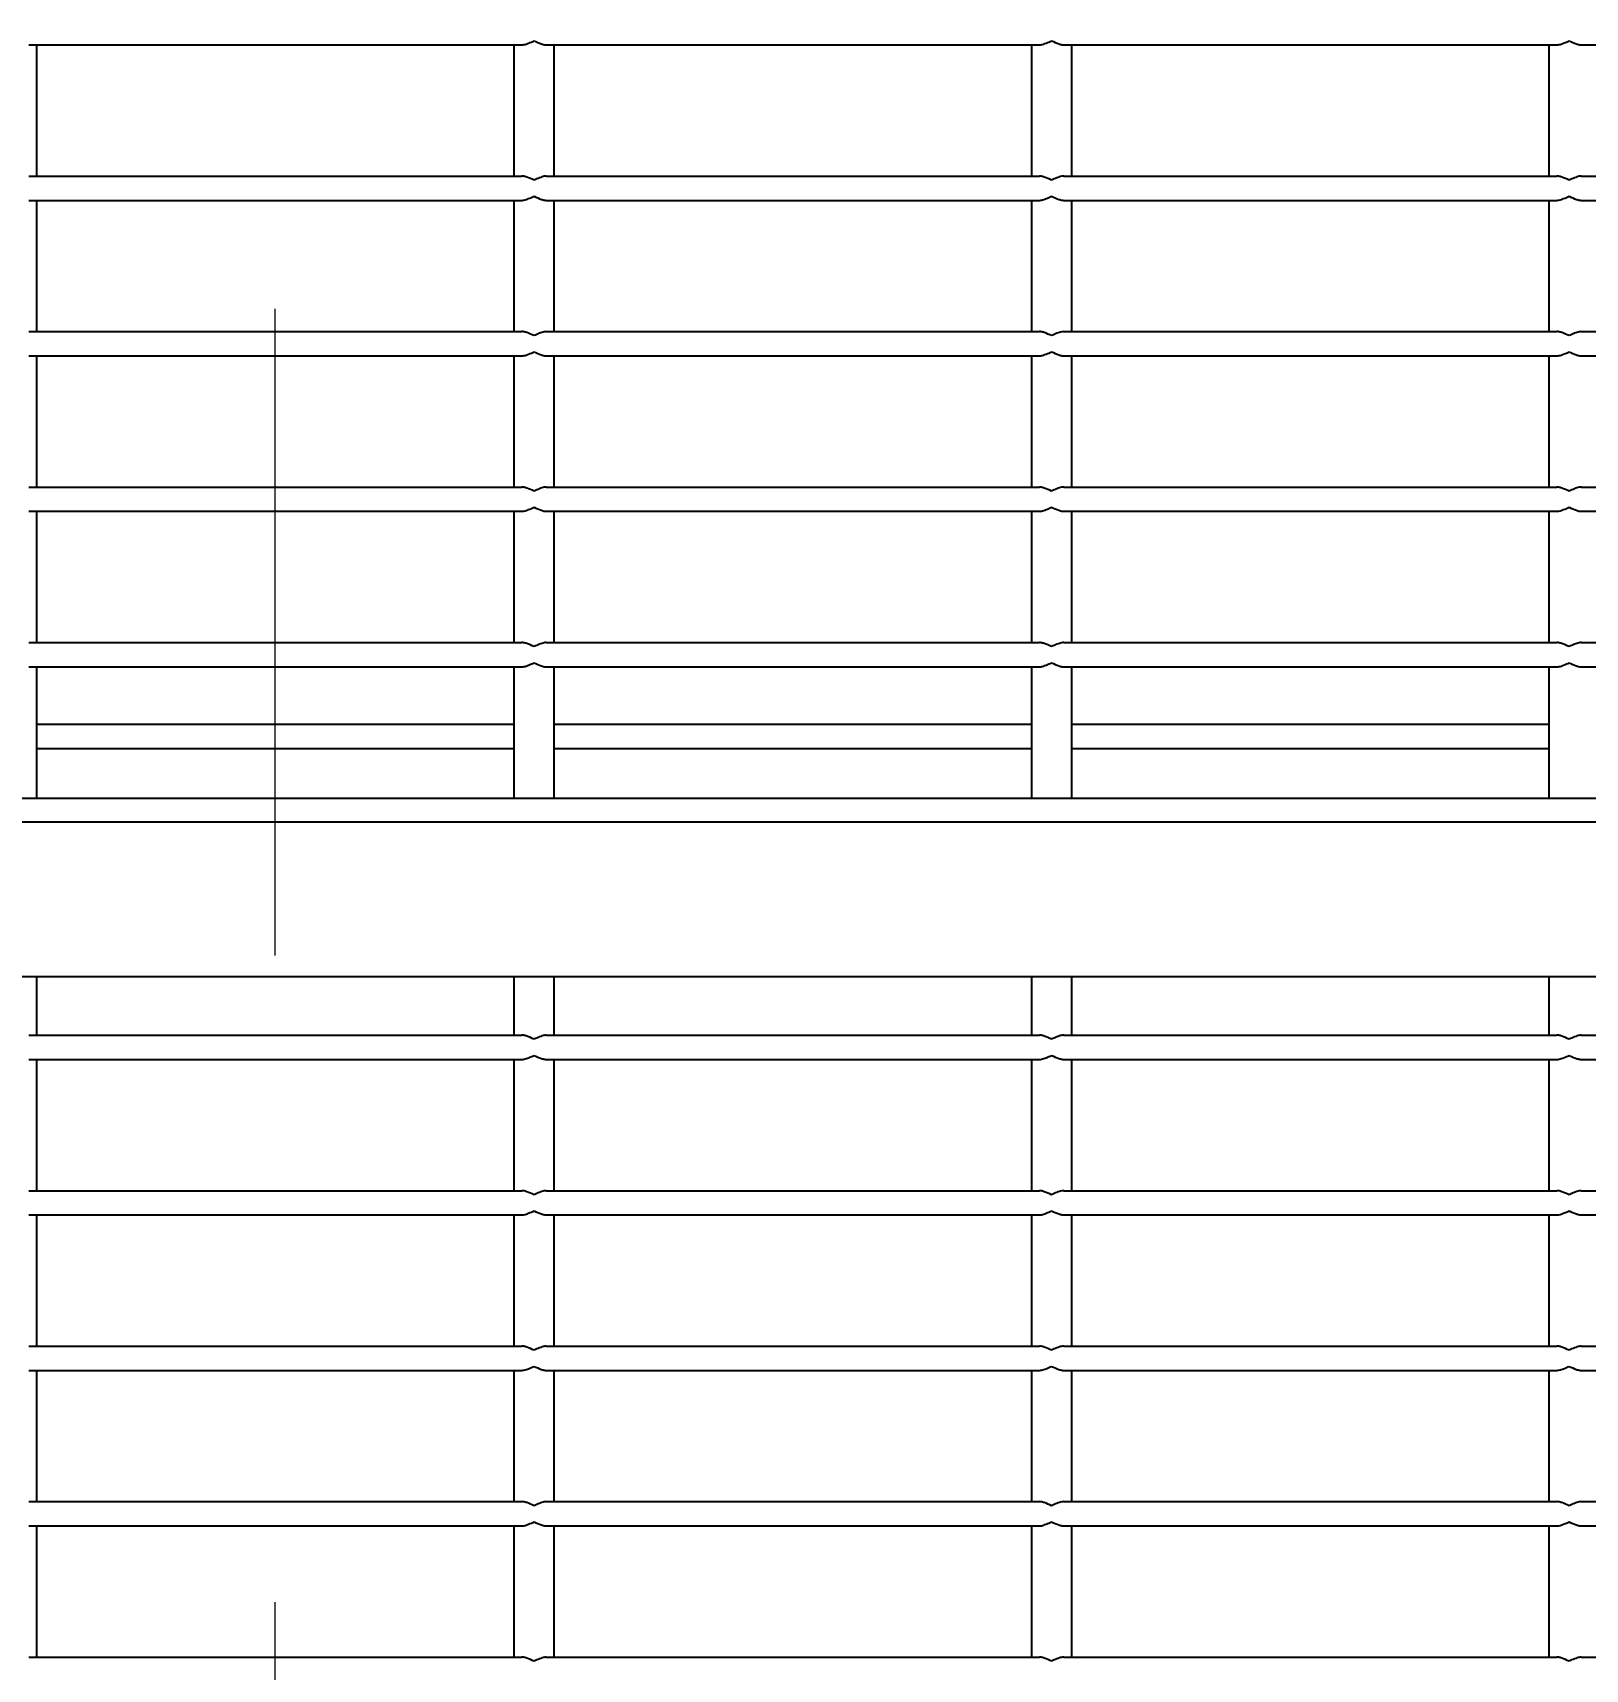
# Model space of a CAD drawing. Header units: millimetres. Extents: x 1293 to 41893, y 1011 to 26911.
# Drawn here: x 13346.9 to 13550.1, y 12775.3 to 12989.6 of the extents above; entities that cross this region are included whole.
import ezdxf

# ---------------------------------------------------------------- set-up
doc = ezdxf.new("R2010")
doc.units = ezdxf.units.MM
doc.header["$LTSCALE"] = 50
doc.linetypes.add('CENTERX2', pattern=[20.32, 12.7, -2.54, 2.54, -2.54])
doc.layers.add('CAPA_1', color=7, linetype='Continuous')
doc.styles.add('SLDTEXTSTYLE0', font='TXT', dxfattribs={"width": 0.75})
doc.dimstyles.new('SLDDIMSTYLE0', dxfattribs={"dimtxt": 100, "dimasz": 100, "dimexe": 0, "dimexo": 0.0625, "dimgap": 25, "dimtad": 2, "dimdec": 0, "dimlfac": 1.5, "dimrnd": 1e-09, "dimzin": 12, "dimdsep": 46, "dimtxsty": 'SLDTEXTSTYLE0', "dimsah": 1, "dimcen": 0.09, "dimadec": 0, "dimazin": 3, "dimtfac": 1, "dimtdec": 0, "dimtofl": 0, "dimtmove": 0, "dimatfit": 3, "dimfxl": 1, "dimfrac": 2, "dimtolj": 1, "dimtzin": 12, "dimarcsym": 0})

# ---------------------------------------------------------------- blocks, each defined once
blk = doc.blocks.new('_D_19')
at = {"layer": 'CAPA_1', "transparency": 16777216}
for p, q in [((16745.16, 13594.82), (16745.16, 10791.15)), ((13378.61, 10942.55), (13378.61, 10791.15)), ((13378.61, 10841.15), (16745.16, 10841.15))]:
    blk.add_line(p, q, dxfattribs=at)
for points in [[(13378.61, 10841.15), (13478.61, 10825.76), (13478.61, 10856.53)], [(16745.16, 10841.15), (16645.16, 10856.53), (16645.16, 10825.76)]]:
    blk.add_solid(points, dxfattribs=at)
at = {"layer": 'CAPA_1', "transparency": 16777216, "insert": (14914.11, 10970.05), "char_height": 100, "attachment_point": 1, "style": 'SLDTEXTSTYLE0'}
blk.add_mtext('5050', dxfattribs=at)

msp = doc.modelspace()

# ---------------------------------------------------------------- linework, layer by layer
at = {"color": 7, "linetype": 'Continuous', "lineweight": 25}
for p, q in [((13346.3343163, 12987.9759845), (13410.8926497, 12987.9759845)), ((13347.3926497, 12970.7909845), (13347.3926497, 12987.9759845)), ((13409.8343163, 12987.9759845), (13409.8343163, 12970.7909845)), ((13414.0676497, 12987.9759845), (13478.625983, 12987.9759845)), ((13415.125983, 12970.7909845), (13415.125983, 12987.9759845)), ((13477.5676497, 12987.9759845), (13477.5676497, 12970.7909845)), ((13481.800983, 12987.9759845), (13546.3593163, 12987.9759845)), ((13482.8593163, 12970.7909845), (13482.8593163, 12987.9759845)), ((13545.300983, 12987.9759845), (13545.300983, 12970.7909845)), ((13549.5343163, 12987.9759845), (13614.0926497, 12987.9759845)), ((13346.3343163, 12970.7909845), (13410.8926497, 12970.7909845)), ((13414.0676497, 12970.7909845), (13478.625983, 12970.7909845)), ((13481.800983, 12970.7909845), (13546.3593163, 12970.7909845)), ((13549.5343163, 12970.7909845), (13614.0926497, 12970.7909845)), ((13346.3343163, 12967.6159845), (13410.8926497, 12967.6159845)), ((13347.3926497, 12950.4309845), (13347.3926497, 12967.6159845)), ((13409.8343163, 12967.6159845), (13409.8343163, 12950.4309845)), ((13414.0676497, 12967.6159845), (13478.625983, 12967.6159845)), ((13415.125983, 12950.4309845), (13415.125983, 12967.6159845)), ((13477.5676497, 12967.6159845), (13477.5676497, 12950.4309845)), ((13481.800983, 12967.6159845), (13546.3593163, 12967.6159845)), ((13482.8593163, 12950.4309845), (13482.8593163, 12967.6159845)), ((13545.300983, 12967.6159845), (13545.300983, 12950.4309845)), ((13549.5343163, 12967.6159845), (13614.0926497, 12967.6159845)), ((13346.3343163, 12950.4309845), (13410.8926497, 12950.4309845)), ((13414.0676497, 12950.4309845), (13478.625983, 12950.4309845)), ((13481.800983, 12950.4309845), (13546.3593163, 12950.4309845)), ((13549.5343163, 12950.4309845), (13614.0926497, 12950.4309845)), ((13346.3343163, 12947.2559845), (13410.8926497, 12947.2559845)), ((13347.3926497, 12930.0709845), (13347.3926497, 12947.2559845)), ((13409.8343163, 12947.2559845), (13409.8343163, 12930.0709845)), ((13414.0676497, 12947.2559845), (13478.625983, 12947.2559845)), ((13415.125983, 12930.0709845), (13415.125983, 12947.2559845)), ((13477.5676497, 12947.2559845), (13477.5676497, 12930.0709845)), ((13481.800983, 12947.2559845), (13546.3593163, 12947.2559845)), ((13482.8593163, 12930.0709845), (13482.8593163, 12947.2559845)), ((13545.300983, 12947.2559845), (13545.300983, 12930.0709845)), ((13549.5343163, 12947.2559845), (13614.0926497, 12947.2559845)), ((13346.3343163, 12930.0709845), (13410.8926497, 12930.0709845)), ((13414.0676497, 12930.0709845), (13478.625983, 12930.0709845)), ((13481.800983, 12930.0709845), (13546.3593163, 12930.0709845)), ((13549.5343163, 12930.0709845), (13614.0926497, 12930.0709845)), ((13346.3343163, 12926.8959845), (13410.8926497, 12926.8959845)), ((13347.3926497, 12909.7109845), (13347.3926497, 12926.8959845)), ((13409.8343163, 12926.8959845), (13409.8343163, 12909.7109845)), ((13414.0676497, 12926.8959845), (13478.625983, 12926.8959845)), ((13415.125983, 12909.7109845), (13415.125983, 12926.8959845)), ((13477.5676497, 12926.8959845), (13477.5676497, 12909.7109845)), ((13481.800983, 12926.8959845), (13546.3593163, 12926.8959845)), ((13482.8593163, 12909.7109845), (13482.8593163, 12926.8959845)), ((13545.300983, 12926.8959845), (13545.300983, 12909.7109845)), ((13549.5343163, 12926.8959845), (13614.0926497, 12926.8959845)), ((13346.3343163, 12909.7109845), (13410.8926497, 12909.7109845)), ((13414.0676497, 12909.7109845), (13478.625983, 12909.7109845)), ((13481.800983, 12909.7109845), (13546.3593163, 12909.7109845)), ((13549.5343163, 12909.7109845), (13614.0926497, 12909.7109845)), ((13346.3343163, 12906.5359845), (13410.8926497, 12906.5359845)), ((13347.3926497, 12889.3509845), (13347.3926497, 12906.5359845)), ((13409.8343163, 12906.5359845), (13409.8343163, 12889.3509845)), ((13414.0676497, 12906.5359845), (13478.625983, 12906.5359845)), ((13415.125983, 12889.3509845), (13415.125983, 12906.5359845)), ((13477.5676497, 12906.5359845), (13477.5676497, 12889.3509845)), ((13481.800983, 12906.5359845), (13546.3593163, 12906.5359845)), ((13482.8593163, 12889.3509845), (13482.8593163, 12906.5359845)), ((13545.300983, 12906.5359845), (13545.300983, 12889.3509845)), ((13549.5343163, 12906.5359845), (13614.0926497, 12906.5359845)), ((13347.3926497, 12899.0220959), (13409.8343163, 12899.0220959)), ((13415.125983, 12899.0220959), (13477.5676497, 12899.0220959)), ((13482.8593163, 12899.0220959), (13545.300983, 12899.0220959)), ((13347.3926497, 12895.8470959), (13409.8343163, 12895.8470959)), ((13415.125983, 12895.8470959), (13477.5676497, 12895.8470959)), ((13482.8593163, 12895.8470959), (13545.300983, 12895.8470959)), ((13126.7301497, 12889.3509845), (13630.4968163, 12889.3509845)), ((13630.4968163, 12886.1759845), (13126.7301497, 12886.1759845)), ((13124.6101497, 12865.9643178), (13632.6168163, 12865.9643178)), ((13347.3926497, 12858.3020959), (13347.3926497, 12865.9643178)), ((13409.8343163, 12865.9643178), (13409.8343163, 12858.3020959)), ((13415.125983, 12858.3020959), (13415.125983, 12865.9643178)), ((13477.5676497, 12865.9643178), (13477.5676497, 12858.3020959)), ((13482.8593163, 12858.3020959), (13482.8593163, 12865.9643178)), ((13545.300983, 12865.9643178), (13545.300983, 12858.3020959)), ((13346.3343163, 12858.3020959), (13410.8926497, 12858.3020959)), ((13414.0676497, 12858.3020959), (13478.625983, 12858.3020959)), ((13481.800983, 12858.3020959), (13546.3593163, 12858.3020959)), ((13549.5343163, 12858.3020959), (13614.0926497, 12858.3020959)), ((13346.3343163, 12855.1270959), (13410.8926497, 12855.1270959)), ((13347.3926497, 12837.9420959), (13347.3926497, 12855.1270959)), ((13409.8343163, 12855.1270959), (13409.8343163, 12837.9420959)), ((13414.0676497, 12855.1270959), (13478.625983, 12855.1270959)), ((13415.125983, 12837.9420959), (13415.125983, 12855.1270959)), ((13477.5676497, 12855.1270959), (13477.5676497, 12837.9420959)), ((13481.800983, 12855.1270959), (13546.3593163, 12855.1270959)), ((13482.8593163, 12837.9420959), (13482.8593163, 12855.1270959)), ((13545.300983, 12855.1270959), (13545.300983, 12837.9420959)), ((13549.5343163, 12855.1270959), (13614.0926497, 12855.1270959)), ((13346.3343163, 12837.9420959), (13410.8926497, 12837.9420959)), ((13414.0676497, 12837.9420959), (13478.625983, 12837.9420959)), ((13481.800983, 12837.9420959), (13546.3593163, 12837.9420959)), ((13549.5343163, 12837.9420959), (13614.0926497, 12837.9420959)), ((13346.3343163, 12834.7670959), (13410.8926497, 12834.7670959)), ((13347.3926497, 12817.5820959), (13347.3926497, 12834.7670959)), ((13409.8343163, 12834.7670959), (13409.8343163, 12817.5820959)), ((13414.0676497, 12834.7670959), (13478.625983, 12834.7670959)), ((13415.125983, 12817.5820959), (13415.125983, 12834.7670959)), ((13477.5676497, 12834.7670959), (13477.5676497, 12817.5820959)), ((13481.800983, 12834.7670959), (13546.3593163, 12834.7670959)), ((13482.8593163, 12817.5820959), (13482.8593163, 12834.7670959)), ((13545.300983, 12834.7670959), (13545.300983, 12817.5820959)), ((13549.5343163, 12834.7670959), (13614.0926497, 12834.7670959)), ((13346.3343163, 12817.5820959), (13410.8926497, 12817.5820959)), ((13414.0676497, 12817.5820959), (13478.625983, 12817.5820959)), ((13481.800983, 12817.5820959), (13546.3593163, 12817.5820959)), ((13549.5343163, 12817.5820959), (13614.0926497, 12817.5820959)), ((13346.3343163, 12814.4070959), (13410.8926497, 12814.4070959)), ((13347.3926497, 12797.2220959), (13347.3926497, 12814.4070959)), ((13409.8343163, 12814.4070959), (13409.8343163, 12797.2220959)), ((13414.0676497, 12814.4070959), (13478.625983, 12814.4070959)), ((13415.125983, 12797.2220959), (13415.125983, 12814.4070959)), ((13477.5676497, 12814.4070959), (13477.5676497, 12797.2220959)), ((13481.800983, 12814.4070959), (13546.3593163, 12814.4070959)), ((13482.8593163, 12797.2220959), (13482.8593163, 12814.4070959)), ((13545.300983, 12814.4070959), (13545.300983, 12797.2220959)), ((13549.5343163, 12814.4070959), (13614.0926497, 12814.4070959)), ((13346.3343163, 12797.2220959), (13410.8926497, 12797.2220959)), ((13414.0676497, 12797.2220959), (13478.625983, 12797.2220959)), ((13481.800983, 12797.2220959), (13546.3593163, 12797.2220959)), ((13549.5343163, 12797.2220959), (13614.0926497, 12797.2220959)), ((13346.3343163, 12794.0470959), (13410.8926497, 12794.0470959)), ((13347.3926497, 12776.8620959), (13347.3926497, 12794.0470959)), ((13409.8343163, 12794.0470959), (13409.8343163, 12776.8620959)), ((13414.0676497, 12794.0470959), (13478.625983, 12794.0470959)), ((13415.125983, 12776.8620959), (13415.125983, 12794.0470959)), ((13477.5676497, 12794.0470959), (13477.5676497, 12776.8620959)), ((13481.800983, 12794.0470959), (13546.3593163, 12794.0470959)), ((13482.8593163, 12776.8620959), (13482.8593163, 12794.0470959)), ((13545.300983, 12794.0470959), (13545.300983, 12776.8620959)), ((13549.5343163, 12794.0470959), (13614.0926497, 12794.0470959)), ((13346.3343163, 12776.8620959), (13410.8926497, 12776.8620959)), ((13414.0676497, 12776.8620959), (13478.625983, 12776.8620959)), ((13481.800983, 12776.8620959), (13546.3593163, 12776.8620959)), ((13549.5343163, 12776.8620959), (13614.0926497, 12776.8620959))]:
    msp.add_line(p, q, dxfattribs=at)
for points, knots in [([(13410.8926497, 12987.9759845), (13410.9771849, 12987.9825459), (13411.2544196, 12988.0040642), (13411.7894791, 12988.1988716), (13412.2408128, 12988.3981119), (13412.4775937, 12988.5040081), (13412.4801497, 12988.5051512)], [0, 0, 0, 0, 0.1723614537, 0.5652622384, 0.9953071929, 1, 1, 1, 1]), ([(13412.4801497, 12988.5051512), (13412.4827055, 12988.5040081), (13412.8026439, 12988.3609272), (13413.2781596, 12988.1486566), (13413.8008014, 12987.992312), (13414.0015568, 12987.9800285), (13414.0676497, 12987.9759845)], [0, 0, 0, 0, 0.0046971273, 0.5879730075, 0.8643521995, 1, 1, 1, 1]), ([(13478.625983, 12987.9759845), (13478.7105182, 12987.9825459), (13478.987753, 12988.0040642), (13479.5228124, 12988.1988716), (13479.9741461, 12988.3981119), (13480.210927, 12988.5040081), (13480.213483, 12988.5051512)], [0, 0, 0, 0, 0.1723614537, 0.5652622384, 0.9953071929, 1, 1, 1, 1]), ([(13480.213483, 12988.5051512), (13480.2160389, 12988.5040081), (13480.5359773, 12988.3609272), (13481.0114929, 12988.1486566), (13481.5341348, 12987.992312), (13481.7348902, 12987.9800285), (13481.800983, 12987.9759845)], [0, 0, 0, 0, 0.0046971273, 0.5879730074, 0.8643521995, 1, 1, 1, 1]), ([(13546.3593163, 12987.9759845), (13546.4438516, 12987.9825459), (13546.7210863, 12988.0040642), (13547.2561457, 12988.1988716), (13547.7074794, 12988.3981119), (13547.9442604, 12988.5040081), (13547.9468163, 12988.5051512)], [0, 0, 0, 0, 0.1723614537, 0.5652622384, 0.9953071929, 1, 1, 1, 1]), ([(13547.9468163, 12988.5051512), (13547.9493722, 12988.5040081), (13548.2693106, 12988.3609272), (13548.7448262, 12988.1486566), (13549.2674681, 12987.992312), (13549.4682235, 12987.9800285), (13549.5343163, 12987.9759845)], [0, 0, 0, 0, 0.0046971273, 0.5879730075, 0.8643521995, 1, 1, 1, 1]), ([(13412.4801497, 12970.2618178), (13412.4775938, 12970.2629609), (13412.1576554, 12970.4060417), (13411.6821398, 12970.6183124), (13411.1594979, 12970.7746569), (13410.9587425, 12970.7869405), (13410.8926497, 12970.7909845)], [0, 0, 0, 0, 0.0046971273, 0.5879730074, 0.8643521995, 1, 1, 1, 1]), ([(13414.0676497, 12970.7909845), (13413.9831144, 12970.7844231), (13413.7058797, 12970.7629048), (13413.1708202, 12970.5680974), (13412.7194866, 12970.3688571), (13412.4827056, 12970.2629609), (13412.4801497, 12970.2618178)], [0, 0, 0, 0, 0.1723614537, 0.5652622384, 0.9953071929, 1, 1, 1, 1]), ([(13480.213483, 12970.2618178), (13480.2109271, 12970.2629609), (13479.8909887, 12970.4060417), (13479.4154731, 12970.6183124), (13478.8928312, 12970.7746569), (13478.6920758, 12970.7869405), (13478.625983, 12970.7909845)], [0, 0, 0, 0, 0.0046971273, 0.5879730073, 0.8643521995, 1, 1, 1, 1]), ([(13481.800983, 12970.7909845), (13481.7164478, 12970.7844231), (13481.439213, 12970.7629048), (13480.9041536, 12970.5680974), (13480.4528199, 12970.3688571), (13480.2160389, 12970.2629609), (13480.213483, 12970.2618178)], [0, 0, 0, 0, 0.1723614537, 0.5652622384, 0.9953071929, 1, 1, 1, 1]), ([(13547.9468163, 12970.2618178), (13547.9442604, 12970.2629609), (13547.6243221, 12970.4060417), (13547.1488064, 12970.6183124), (13546.6261645, 12970.7746569), (13546.4254092, 12970.7869405), (13546.3593163, 12970.7909845)], [0, 0, 0, 0, 0.0046971273, 0.5879730074, 0.8643521995, 1, 1, 1, 1]), ([(13549.5343163, 12970.7909845), (13549.4497811, 12970.7844231), (13549.1725464, 12970.7629048), (13548.6374869, 12970.5680974), (13548.1861532, 12970.3688571), (13547.9493723, 12970.2629609), (13547.9468163, 12970.2618178)], [0, 0, 0, 0, 0.1723614537, 0.5652622384, 0.9953071929, 1, 1, 1, 1]), ([(13410.8926497, 12967.6159845), (13410.9771849, 12967.6225459), (13411.2544196, 12967.6440642), (13411.7894791, 12967.8388716), (13412.2408128, 12968.0381119), (13412.4775937, 12968.1440081), (13412.4801497, 12968.1451512)], [0, 0, 0, 0, 0.1723614537, 0.5652622384, 0.9953071929, 1, 1, 1, 1]), ([(13412.4801497, 12968.1451512), (13412.4827055, 12968.1440081), (13412.8026439, 12968.0009272), (13413.2781596, 12967.7886566), (13413.8008014, 12967.632312), (13414.0015568, 12967.6200285), (13414.0676497, 12967.6159845)], [0, 0, 0, 0, 0.0046971273, 0.5879730075, 0.8643521995, 1, 1, 1, 1]), ([(13478.625983, 12967.6159845), (13478.7105182, 12967.6225459), (13478.987753, 12967.6440642), (13479.5228124, 12967.8388716), (13479.9741461, 12968.0381119), (13480.210927, 12968.1440081), (13480.213483, 12968.1451512)], [0, 0, 0, 0, 0.1723614537, 0.5652622384, 0.9953071929, 1, 1, 1, 1]), ([(13480.213483, 12968.1451512), (13480.2160389, 12968.1440081), (13480.5359773, 12968.0009272), (13481.0114929, 12967.7886566), (13481.5341348, 12967.632312), (13481.7348902, 12967.6200285), (13481.800983, 12967.6159845)], [0, 0, 0, 0, 0.0046971273, 0.5879730074, 0.8643521995, 1, 1, 1, 1]), ([(13546.3593163, 12967.6159845), (13546.4438516, 12967.6225459), (13546.7210863, 12967.6440642), (13547.2561457, 12967.8388716), (13547.7074794, 12968.0381119), (13547.9442604, 12968.1440081), (13547.9468163, 12968.1451512)], [0, 0, 0, 0, 0.1723614537, 0.5652622384, 0.9953071929, 1, 1, 1, 1]), ([(13547.9468163, 12968.1451512), (13547.9493722, 12968.1440081), (13548.2693106, 12968.0009272), (13548.7448262, 12967.7886566), (13549.2674681, 12967.632312), (13549.4682235, 12967.6200285), (13549.5343163, 12967.6159845)], [0, 0, 0, 0, 0.0046971273, 0.5879730075, 0.8643521995, 1, 1, 1, 1]), ([(13412.4801497, 12949.9018178), (13412.4775938, 12949.9029609), (13412.1576554, 12950.0460417), (13411.6821398, 12950.2583124), (13411.1594979, 12950.4146569), (13410.9587425, 12950.4269405), (13410.8926497, 12950.4309845)], [0, 0, 0, 0, 0.0046971273, 0.5879730074, 0.8643521995, 1, 1, 1, 1]), ([(13414.0676497, 12950.4309845), (13413.9831144, 12950.4244231), (13413.7058797, 12950.4029048), (13413.1708202, 12950.2080974), (13412.7194866, 12950.0088571), (13412.4827056, 12949.9029609), (13412.4801497, 12949.9018178)], [0, 0, 0, 0, 0.1723614537, 0.5652622384, 0.9953071929, 1, 1, 1, 1]), ([(13480.213483, 12949.9018178), (13480.2109271, 12949.9029609), (13479.8909887, 12950.0460417), (13479.4154731, 12950.2583124), (13478.8928312, 12950.4146569), (13478.6920758, 12950.4269405), (13478.625983, 12950.4309845)], [0, 0, 0, 0, 0.0046971273, 0.5879730073, 0.8643521995, 1, 1, 1, 1]), ([(13481.800983, 12950.4309845), (13481.7164478, 12950.4244231), (13481.439213, 12950.4029048), (13480.9041536, 12950.2080974), (13480.4528199, 12950.0088571), (13480.2160389, 12949.9029609), (13480.213483, 12949.9018178)], [0, 0, 0, 0, 0.1723614537, 0.56526223839, 0.99530719289, 1, 1, 1, 1]), ([(13547.9468163, 12949.9018178), (13547.9442604, 12949.9029609), (13547.6243221, 12950.0460417), (13547.1488064, 12950.2583124), (13546.6261645, 12950.4146569), (13546.4254092, 12950.4269405), (13546.3593163, 12950.4309845)], [0, 0, 0, 0, 0.0046971273, 0.5879730074, 0.8643521995, 1, 1, 1, 1]), ([(13549.5343163, 12950.4309845), (13549.4497811, 12950.4244231), (13549.1725464, 12950.4029048), (13548.6374869, 12950.2080974), (13548.1861532, 12950.0088571), (13547.9493723, 12949.9029609), (13547.9468163, 12949.9018178)], [0, 0, 0, 0, 0.1723614537, 0.5652622384, 0.9953071929, 1, 1, 1, 1]), ([(13410.8926497, 12947.2559845), (13410.9771849, 12947.2625459), (13411.2544196, 12947.2840642), (13411.7894791, 12947.4788716), (13412.2408128, 12947.6781119), (13412.4775937, 12947.7840081), (13412.4801497, 12947.7851512)], [0, 0, 0, 0, 0.17236145373, 0.56526223843, 0.99530719289, 1, 1, 1, 1]), ([(13412.4801497, 12947.7851512), (13412.4827055, 12947.7840081), (13412.8026439, 12947.6409272), (13413.2781596, 12947.4286566), (13413.8008014, 12947.272312), (13414.0015568, 12947.2600285), (13414.0676497, 12947.2559845)], [0, 0, 0, 0, 0.0046971273, 0.5879730075, 0.8643521995, 1, 1, 1, 1]), ([(13478.625983, 12947.2559845), (13478.7105182, 12947.2625459), (13478.987753, 12947.2840642), (13479.5228124, 12947.4788716), (13479.9741461, 12947.6781119), (13480.210927, 12947.7840081), (13480.213483, 12947.7851512)], [0, 0, 0, 0, 0.1723614537, 0.5652622384, 0.9953071929, 1, 1, 1, 1]), ([(13480.213483, 12947.7851512), (13480.2160389, 12947.7840081), (13480.5359773, 12947.6409272), (13481.0114929, 12947.4286566), (13481.5341348, 12947.272312), (13481.7348902, 12947.2600285), (13481.800983, 12947.2559845)], [0, 0, 0, 0, 0.0046971273, 0.5879730074, 0.8643521995, 1, 1, 1, 1]), ([(13546.3593163, 12947.2559845), (13546.4438516, 12947.2625459), (13546.7210863, 12947.2840642), (13547.2561457, 12947.4788716), (13547.7074794, 12947.6781119), (13547.9442604, 12947.7840081), (13547.9468163, 12947.7851512)], [0, 0, 0, 0, 0.1723614537, 0.5652622384, 0.9953071929, 1, 1, 1, 1]), ([(13547.9468163, 12947.7851512), (13547.9493722, 12947.7840081), (13548.2693106, 12947.6409272), (13548.7448262, 12947.4286566), (13549.2674681, 12947.272312), (13549.4682235, 12947.2600285), (13549.5343163, 12947.2559845)], [0, 0, 0, 0, 0.0046971273, 0.5879730075, 0.8643521995, 1, 1, 1, 1]), ([(13412.4801497, 12929.5418178), (13412.4775938, 12929.5429609), (13412.1576554, 12929.6860417), (13411.6821398, 12929.8983124), (13411.1594979, 12930.0546569), (13410.9587425, 12930.0669405), (13410.8926497, 12930.0709845)], [0, 0, 0, 0, 0.00469712726, 0.58797300742, 0.86435219951, 1, 1, 1, 1]), ([(13414.0676497, 12930.0709845), (13413.9831144, 12930.0644231), (13413.7058797, 12930.0429048), (13413.1708202, 12929.8480974), (13412.7194866, 12929.6488571), (13412.4827056, 12929.5429609), (13412.4801497, 12929.5418178)], [0, 0, 0, 0, 0.1723614537, 0.5652622384, 0.9953071929, 1, 1, 1, 1]), ([(13480.213483, 12929.5418178), (13480.2109271, 12929.5429609), (13479.8909887, 12929.6860417), (13479.4154731, 12929.8983124), (13478.8928312, 12930.0546569), (13478.6920758, 12930.0669405), (13478.625983, 12930.0709845)], [0, 0, 0, 0, 0.0046971273, 0.5879730073, 0.8643521995, 1, 1, 1, 1]), ([(13481.800983, 12930.0709845), (13481.7164478, 12930.0644231), (13481.439213, 12930.0429048), (13480.9041536, 12929.8480974), (13480.4528199, 12929.6488571), (13480.2160389, 12929.5429609), (13480.213483, 12929.5418178)], [0, 0, 0, 0, 0.1723614537, 0.5652622384, 0.9953071929, 1, 1, 1, 1]), ([(13547.9468163, 12929.5418178), (13547.9442604, 12929.5429609), (13547.6243221, 12929.6860417), (13547.1488064, 12929.8983124), (13546.6261645, 12930.0546569), (13546.4254092, 12930.0669405), (13546.3593163, 12930.0709845)], [0, 0, 0, 0, 0.0046971273, 0.5879730074, 0.8643521995, 1, 1, 1, 1]), ([(13549.5343163, 12930.0709845), (13549.4497811, 12930.0644231), (13549.1725464, 12930.0429048), (13548.6374869, 12929.8480974), (13548.1861532, 12929.6488571), (13547.9493723, 12929.5429609), (13547.9468163, 12929.5418178)], [0, 0, 0, 0, 0.1723614537, 0.5652622384, 0.9953071929, 1, 1, 1, 1]), ([(13410.8926497, 12926.8959845), (13410.9771849, 12926.9025459), (13411.2544196, 12926.9240642), (13411.7894791, 12927.1188716), (13412.2408128, 12927.3181119), (13412.4775937, 12927.4240081), (13412.4801497, 12927.4251512)], [0, 0, 0, 0, 0.1723614537, 0.5652622384, 0.9953071929, 1, 1, 1, 1]), ([(13412.4801497, 12927.4251512), (13412.4827055, 12927.4240081), (13412.8026439, 12927.2809272), (13413.2781596, 12927.0686566), (13413.8008014, 12926.912312), (13414.0015568, 12926.9000285), (13414.0676497, 12926.8959845)], [0, 0, 0, 0, 0.0046971273, 0.5879730075, 0.8643521995, 1, 1, 1, 1]), ([(13478.625983, 12926.8959845), (13478.7105182, 12926.9025459), (13478.987753, 12926.9240642), (13479.5228124, 12927.1188716), (13479.9741461, 12927.3181119), (13480.210927, 12927.4240081), (13480.213483, 12927.4251512)], [0, 0, 0, 0, 0.17236145371, 0.5652622384, 0.99530719289, 1, 1, 1, 1]), ([(13480.213483, 12927.4251512), (13480.2160389, 12927.4240081), (13480.5359773, 12927.2809272), (13481.0114929, 12927.0686566), (13481.5341348, 12926.912312), (13481.7348902, 12926.9000285), (13481.800983, 12926.8959845)], [0, 0, 0, 0, 0.0046971273, 0.5879730074, 0.8643521995, 1, 1, 1, 1]), ([(13546.3593163, 12926.8959845), (13546.4438516, 12926.9025459), (13546.7210863, 12926.9240642), (13547.2561457, 12927.1188716), (13547.7074794, 12927.3181119), (13547.9442604, 12927.4240081), (13547.9468163, 12927.4251512)], [0, 0, 0, 0, 0.1723614537, 0.5652622384, 0.9953071929, 1, 1, 1, 1]), ([(13547.9468163, 12927.4251512), (13547.9493722, 12927.4240081), (13548.2693106, 12927.2809272), (13548.7448262, 12927.0686566), (13549.2674681, 12926.912312), (13549.4682235, 12926.9000285), (13549.5343163, 12926.8959845)], [0, 0, 0, 0, 0.0046971273, 0.5879730075, 0.8643521995, 1, 1, 1, 1]), ([(13412.4801497, 12909.1818178), (13412.4775938, 12909.1829609), (13412.1576554, 12909.3260417), (13411.6821398, 12909.5383124), (13411.1594979, 12909.6946569), (13410.9587425, 12909.7069405), (13410.8926497, 12909.7109845)], [0, 0, 0, 0, 0.0046971273, 0.5879730074, 0.8643521995, 1, 1, 1, 1]), ([(13414.0676497, 12909.7109845), (13413.9831144, 12909.7044231), (13413.7058797, 12909.6829048), (13413.1708202, 12909.4880974), (13412.7194866, 12909.2888571), (13412.4827056, 12909.1829609), (13412.4801497, 12909.1818178)], [0, 0, 0, 0, 0.1723614537, 0.5652622384, 0.9953071929, 1, 1, 1, 1]), ([(13480.213483, 12909.1818178), (13480.2109271, 12909.1829609), (13479.8909887, 12909.3260417), (13479.4154731, 12909.5383124), (13478.8928312, 12909.6946569), (13478.6920758, 12909.7069405), (13478.625983, 12909.7109845)], [0, 0, 0, 0, 0.0046971273, 0.5879730073, 0.8643521995, 1, 1, 1, 1]), ([(13481.800983, 12909.7109845), (13481.7164478, 12909.7044231), (13481.439213, 12909.6829048), (13480.9041536, 12909.4880974), (13480.4528199, 12909.2888571), (13480.2160389, 12909.1829609), (13480.213483, 12909.1818178)], [0, 0, 0, 0, 0.1723614537, 0.5652622384, 0.9953071929, 1, 1, 1, 1]), ([(13547.9468163, 12909.1818178), (13547.9442604, 12909.1829609), (13547.6243221, 12909.3260417), (13547.1488064, 12909.5383124), (13546.6261645, 12909.6946569), (13546.4254092, 12909.7069405), (13546.3593163, 12909.7109845)], [0, 0, 0, 0, 0.0046971273, 0.5879730074, 0.8643521995, 1, 1, 1, 1]), ([(13549.5343163, 12909.7109845), (13549.4497811, 12909.7044231), (13549.1725464, 12909.6829048), (13548.6374869, 12909.4880974), (13548.1861532, 12909.2888571), (13547.9493723, 12909.1829609), (13547.9468163, 12909.1818178)], [0, 0, 0, 0, 0.1723614537, 0.5652622384, 0.9953071929, 1, 1, 1, 1]), ([(13410.8926497, 12906.5359845), (13410.9771849, 12906.5425459), (13411.2544196, 12906.5640642), (13411.7894791, 12906.7588716), (13412.2408128, 12906.9581119), (13412.4775937, 12907.0640081), (13412.4801497, 12907.0651512)], [0, 0, 0, 0, 0.17236145373, 0.56526223843, 0.99530719289, 1, 1, 1, 1]), ([(13412.4801497, 12907.0651512), (13412.4827055, 12907.0640081), (13412.8026439, 12906.9209272), (13413.2781596, 12906.7086566), (13413.8008014, 12906.552312), (13414.0015568, 12906.5400285), (13414.0676497, 12906.5359845)], [0, 0, 0, 0, 0.00469712726, 0.58797300745, 0.86435219951, 1, 1, 1, 1]), ([(13478.625983, 12906.5359845), (13478.7105182, 12906.5425459), (13478.987753, 12906.5640642), (13479.5228124, 12906.7588716), (13479.9741461, 12906.9581119), (13480.210927, 12907.0640081), (13480.213483, 12907.0651512)], [0, 0, 0, 0, 0.1723614537, 0.5652622384, 0.9953071929, 1, 1, 1, 1]), ([(13480.213483, 12907.0651512), (13480.2160389, 12907.0640081), (13480.5359773, 12906.9209272), (13481.0114929, 12906.7086566), (13481.5341348, 12906.552312), (13481.7348902, 12906.5400285), (13481.800983, 12906.5359845)], [0, 0, 0, 0, 0.0046971273, 0.5879730074, 0.8643521995, 1, 1, 1, 1]), ([(13546.3593163, 12906.5359845), (13546.4438516, 12906.5425459), (13546.7210863, 12906.5640642), (13547.2561457, 12906.7588716), (13547.7074794, 12906.9581119), (13547.9442604, 12907.0640081), (13547.9468163, 12907.0651512)], [0, 0, 0, 0, 0.1723614537, 0.5652622384, 0.9953071929, 1, 1, 1, 1]), ([(13547.9468163, 12907.0651512), (13547.9493722, 12907.0640081), (13548.2693106, 12906.9209272), (13548.7448262, 12906.7086566), (13549.2674681, 12906.552312), (13549.4682235, 12906.5400285), (13549.5343163, 12906.5359845)], [0, 0, 0, 0, 0.0046971273, 0.5879730075, 0.8643521995, 1, 1, 1, 1]), ([(13412.4801497, 12857.7729292), (13412.4775938, 12857.7740722), (13412.1576554, 12857.9171531), (13411.6821398, 12858.1294238), (13411.1594979, 12858.2857683), (13410.9587425, 12858.2980519), (13410.8926497, 12858.3020959)], [0, 0, 0, 0, 0.00469712726, 0.58797300742, 0.86435219951, 1, 1, 1, 1]), ([(13414.0676497, 12858.3020959), (13413.9831144, 12858.2955344), (13413.7058797, 12858.2740161), (13413.1708202, 12858.0792087), (13412.7194866, 12857.8799685), (13412.4827056, 12857.7740723), (13412.4801497, 12857.7729292)], [0, 0, 0, 0, 0.1723614537, 0.5652622384, 0.9953071929, 1, 1, 1, 1]), ([(13480.213483, 12857.7729292), (13480.2109271, 12857.7740722), (13479.8909887, 12857.9171531), (13479.4154731, 12858.1294238), (13478.8928312, 12858.2857683), (13478.6920758, 12858.2980519), (13478.625983, 12858.3020959)], [0, 0, 0, 0, 0.0046971273, 0.5879730073, 0.8643521995, 1, 1, 1, 1]), ([(13481.800983, 12858.3020959), (13481.7164478, 12858.2955344), (13481.439213, 12858.2740161), (13480.9041536, 12858.0792087), (13480.4528199, 12857.8799685), (13480.2160389, 12857.7740723), (13480.213483, 12857.7729292)], [0, 0, 0, 0, 0.1723614537, 0.56526223839, 0.99530719289, 1, 1, 1, 1]), ([(13547.9468163, 12857.7729292), (13547.9442604, 12857.7740722), (13547.6243221, 12857.9171531), (13547.1488064, 12858.1294238), (13546.6261645, 12858.2857683), (13546.4254092, 12858.2980519), (13546.3593163, 12858.3020959)], [0, 0, 0, 0, 0.0046971273, 0.5879730074, 0.8643521995, 1, 1, 1, 1]), ([(13549.5343163, 12858.3020959), (13549.4497811, 12858.2955344), (13549.1725464, 12858.2740161), (13548.6374869, 12858.0792087), (13548.1861532, 12857.8799685), (13547.9493723, 12857.7740723), (13547.9468163, 12857.7729292)], [0, 0, 0, 0, 0.1723614537, 0.5652622384, 0.9953071929, 1, 1, 1, 1]), ([(13410.8926497, 12855.1270959), (13410.9771849, 12855.1336573), (13411.2544196, 12855.1551756), (13411.7894791, 12855.349983), (13412.2408128, 12855.5492233), (13412.4775937, 12855.6551194), (13412.4801497, 12855.6562625)], [0, 0, 0, 0, 0.1723614537, 0.5652622384, 0.9953071929, 1, 1, 1, 1]), ([(13412.4801497, 12855.6562625), (13412.4827055, 12855.6551195), (13412.8026439, 12855.5120386), (13413.2781596, 12855.299768), (13413.8008014, 12855.1434234), (13414.0015568, 12855.1311399), (13414.0676497, 12855.1270959)], [0, 0, 0, 0, 0.0046971273, 0.5879730075, 0.8643521995, 1, 1, 1, 1]), ([(13478.625983, 12855.1270959), (13478.7105182, 12855.1336573), (13478.987753, 12855.1551756), (13479.5228124, 12855.349983), (13479.9741461, 12855.5492233), (13480.210927, 12855.6551194), (13480.213483, 12855.6562625)], [0, 0, 0, 0, 0.1723614537, 0.5652622384, 0.9953071929, 1, 1, 1, 1]), ([(13480.213483, 12855.6562625), (13480.2160389, 12855.6551195), (13480.5359773, 12855.5120386), (13481.0114929, 12855.299768), (13481.5341348, 12855.1434234), (13481.7348902, 12855.1311399), (13481.800983, 12855.1270959)], [0, 0, 0, 0, 0.0046971273, 0.5879730074, 0.8643521995, 1, 1, 1, 1]), ([(13546.3593163, 12855.1270959), (13546.4438516, 12855.1336573), (13546.7210863, 12855.1551756), (13547.2561457, 12855.349983), (13547.7074794, 12855.5492233), (13547.9442604, 12855.6551194), (13547.9468163, 12855.6562625)], [0, 0, 0, 0, 0.1723614537, 0.5652622384, 0.9953071929, 1, 1, 1, 1]), ([(13547.9468163, 12855.6562625), (13547.9493722, 12855.6551195), (13548.2693106, 12855.5120386), (13548.7448262, 12855.299768), (13549.2674681, 12855.1434234), (13549.4682235, 12855.1311399), (13549.5343163, 12855.1270959)], [0, 0, 0, 0, 0.0046971273, 0.5879730075, 0.8643521995, 1, 1, 1, 1]), ([(13412.4801497, 12837.4129292), (13412.4775938, 12837.4140722), (13412.1576554, 12837.5571531), (13411.6821398, 12837.7694238), (13411.1594979, 12837.9257683), (13410.9587425, 12837.9380519), (13410.8926497, 12837.9420959)], [0, 0, 0, 0, 0.0046971273, 0.5879730074, 0.8643521995, 1, 1, 1, 1]), ([(13414.0676497, 12837.9420959), (13413.9831144, 12837.9355344), (13413.7058797, 12837.9140161), (13413.1708202, 12837.7192087), (13412.7194866, 12837.5199685), (13412.4827056, 12837.4140723), (13412.4801497, 12837.4129292)], [0, 0, 0, 0, 0.17236145372, 0.56526223842, 0.99530719289, 1, 1, 1, 1]), ([(13480.213483, 12837.4129292), (13480.2109271, 12837.4140722), (13479.8909887, 12837.5571531), (13479.4154731, 12837.7694238), (13478.8928312, 12837.9257683), (13478.6920758, 12837.9380519), (13478.625983, 12837.9420959)], [0, 0, 0, 0, 0.0046971273, 0.5879730073, 0.8643521995, 1, 1, 1, 1]), ([(13481.800983, 12837.9420959), (13481.7164478, 12837.9355344), (13481.439213, 12837.9140161), (13480.9041536, 12837.7192087), (13480.4528199, 12837.5199685), (13480.2160389, 12837.4140723), (13480.213483, 12837.4129292)], [0, 0, 0, 0, 0.1723614537, 0.5652622384, 0.9953071929, 1, 1, 1, 1]), ([(13547.9468163, 12837.4129292), (13547.9442604, 12837.4140722), (13547.6243221, 12837.5571531), (13547.1488064, 12837.7694238), (13546.6261645, 12837.9257683), (13546.4254092, 12837.9380519), (13546.3593163, 12837.9420959)], [0, 0, 0, 0, 0.0046971273, 0.5879730074, 0.8643521995, 1, 1, 1, 1]), ([(13549.5343163, 12837.9420959), (13549.4497811, 12837.9355344), (13549.1725464, 12837.9140161), (13548.6374869, 12837.7192087), (13548.1861532, 12837.5199685), (13547.9493723, 12837.4140723), (13547.9468163, 12837.4129292)], [0, 0, 0, 0, 0.1723614537, 0.5652622384, 0.9953071929, 1, 1, 1, 1]), ([(13410.8926497, 12834.7670959), (13410.9771849, 12834.7736573), (13411.2544196, 12834.7951756), (13411.7894791, 12834.989983), (13412.2408128, 12835.1892233), (13412.4775937, 12835.2951194), (13412.4801497, 12835.2962625)], [0, 0, 0, 0, 0.1723614537, 0.5652622384, 0.9953071929, 1, 1, 1, 1]), ([(13412.4801497, 12835.2962625), (13412.4827055, 12835.2951195), (13412.8026439, 12835.1520386), (13413.2781596, 12834.939768), (13413.8008014, 12834.7834234), (13414.0015568, 12834.7711399), (13414.0676497, 12834.7670959)], [0, 0, 0, 0, 0.0046971273, 0.5879730075, 0.8643521995, 1, 1, 1, 1]), ([(13478.625983, 12834.7670959), (13478.7105182, 12834.7736573), (13478.987753, 12834.7951756), (13479.5228124, 12834.989983), (13479.9741461, 12835.1892233), (13480.210927, 12835.2951194), (13480.213483, 12835.2962625)], [0, 0, 0, 0, 0.1723614537, 0.5652622384, 0.9953071929, 1, 1, 1, 1]), ([(13480.213483, 12835.2962625), (13480.2160389, 12835.2951195), (13480.5359773, 12835.1520386), (13481.0114929, 12834.939768), (13481.5341348, 12834.7834234), (13481.7348902, 12834.7711399), (13481.800983, 12834.7670959)], [0, 0, 0, 0, 0.0046971273, 0.5879730074, 0.8643521995, 1, 1, 1, 1]), ([(13546.3593163, 12834.7670959), (13546.4438516, 12834.7736573), (13546.7210863, 12834.7951756), (13547.2561457, 12834.989983), (13547.7074794, 12835.1892233), (13547.9442604, 12835.2951194), (13547.9468163, 12835.2962625)], [0, 0, 0, 0, 0.1723614537, 0.5652622384, 0.9953071929, 1, 1, 1, 1]), ([(13547.9468163, 12835.2962625), (13547.9493722, 12835.2951195), (13548.2693106, 12835.1520386), (13548.7448262, 12834.939768), (13549.2674681, 12834.7834234), (13549.4682235, 12834.7711399), (13549.5343163, 12834.7670959)], [0, 0, 0, 0, 0.0046971273, 0.5879730075, 0.8643521995, 1, 1, 1, 1]), ([(13412.4801497, 12817.0529292), (13412.4775938, 12817.0540722), (13412.1576554, 12817.1971531), (13411.6821398, 12817.4094238), (13411.1594979, 12817.5657683), (13410.9587425, 12817.5780519), (13410.8926497, 12817.5820959)], [0, 0, 0, 0, 0.0046971273, 0.5879730074, 0.8643521995, 1, 1, 1, 1]), ([(13414.0676497, 12817.5820959), (13413.9831144, 12817.5755344), (13413.7058797, 12817.5540161), (13413.1708202, 12817.3592087), (13412.7194866, 12817.1599685), (13412.4827056, 12817.0540723), (13412.4801497, 12817.0529292)], [0, 0, 0, 0, 0.1723614537, 0.5652622384, 0.9953071929, 1, 1, 1, 1]), ([(13480.213483, 12817.0529292), (13480.2109271, 12817.0540722), (13479.8909887, 12817.1971531), (13479.4154731, 12817.4094238), (13478.8928312, 12817.5657683), (13478.6920758, 12817.5780519), (13478.625983, 12817.5820959)], [0, 0, 0, 0, 0.0046971273, 0.5879730073, 0.8643521995, 1, 1, 1, 1]), ([(13481.800983, 12817.5820959), (13481.7164478, 12817.5755344), (13481.439213, 12817.5540161), (13480.9041536, 12817.3592087), (13480.4528199, 12817.1599685), (13480.2160389, 12817.0540723), (13480.213483, 12817.0529292)], [0, 0, 0, 0, 0.1723614537, 0.5652622384, 0.9953071929, 1, 1, 1, 1]), ([(13547.9468163, 12817.0529292), (13547.9442604, 12817.0540722), (13547.6243221, 12817.1971531), (13547.1488064, 12817.4094238), (13546.6261645, 12817.5657683), (13546.4254092, 12817.5780519), (13546.3593163, 12817.5820959)], [0, 0, 0, 0, 0.00469712726, 0.58797300743, 0.86435219951, 1, 1, 1, 1]), ([(13549.5343163, 12817.5820959), (13549.4497811, 12817.5755344), (13549.1725464, 12817.5540161), (13548.6374869, 12817.3592087), (13548.1861532, 12817.1599685), (13547.9493723, 12817.0540723), (13547.9468163, 12817.0529292)], [0, 0, 0, 0, 0.1723614537, 0.5652622384, 0.9953071929, 1, 1, 1, 1]), ([(13410.8926497, 12814.4070959), (13410.9771849, 12814.4136573), (13411.2544196, 12814.4351756), (13411.7894791, 12814.629983), (13412.2408128, 12814.8292233), (13412.4775937, 12814.9351194), (13412.4801497, 12814.9362625)], [0, 0, 0, 0, 0.17236145373, 0.56526223843, 0.99530719289, 1, 1, 1, 1]), ([(13412.4801497, 12814.9362625), (13412.4827055, 12814.9351195), (13412.8026439, 12814.7920386), (13413.2781596, 12814.579768), (13413.8008014, 12814.4234234), (13414.0015568, 12814.4111399), (13414.0676497, 12814.4070959)], [0, 0, 0, 0, 0.00469712726, 0.58797300745, 0.86435219951, 1, 1, 1, 1]), ([(13478.625983, 12814.4070959), (13478.7105182, 12814.4136573), (13478.987753, 12814.4351756), (13479.5228124, 12814.629983), (13479.9741461, 12814.8292233), (13480.210927, 12814.9351194), (13480.213483, 12814.9362625)], [0, 0, 0, 0, 0.1723614537, 0.5652622384, 0.9953071929, 1, 1, 1, 1]), ([(13480.213483, 12814.9362625), (13480.2160389, 12814.9351195), (13480.5359773, 12814.7920386), (13481.0114929, 12814.579768), (13481.5341348, 12814.4234234), (13481.7348902, 12814.4111399), (13481.800983, 12814.4070959)], [0, 0, 0, 0, 0.0046971273, 0.5879730074, 0.8643521995, 1, 1, 1, 1]), ([(13546.3593163, 12814.4070959), (13546.4438516, 12814.4136573), (13546.7210863, 12814.4351756), (13547.2561457, 12814.629983), (13547.7074794, 12814.8292233), (13547.9442604, 12814.9351194), (13547.9468163, 12814.9362625)], [0, 0, 0, 0, 0.1723614537, 0.5652622384, 0.9953071929, 1, 1, 1, 1]), ([(13547.9468163, 12814.9362625), (13547.9493722, 12814.9351195), (13548.2693106, 12814.7920386), (13548.7448262, 12814.579768), (13549.2674681, 12814.4234234), (13549.4682235, 12814.4111399), (13549.5343163, 12814.4070959)], [0, 0, 0, 0, 0.0046971273, 0.5879730075, 0.8643521995, 1, 1, 1, 1]), ([(13412.4801497, 12796.6929292), (13412.4775938, 12796.6940722), (13412.1576554, 12796.8371531), (13411.6821398, 12797.0494238), (13411.1594979, 12797.2057683), (13410.9587425, 12797.2180519), (13410.8926497, 12797.2220959)], [0, 0, 0, 0, 0.0046971273, 0.5879730074, 0.8643521995, 1, 1, 1, 1]), ([(13414.0676497, 12797.2220959), (13413.9831144, 12797.2155344), (13413.7058797, 12797.1940161), (13413.1708202, 12796.9992087), (13412.7194866, 12796.7999685), (13412.4827056, 12796.6940723), (13412.4801497, 12796.6929292)], [0, 0, 0, 0, 0.1723614537, 0.5652622384, 0.9953071929, 1, 1, 1, 1]), ([(13480.213483, 12796.6929292), (13480.2109271, 12796.6940722), (13479.8909887, 12796.8371531), (13479.4154731, 12797.0494238), (13478.8928312, 12797.2057683), (13478.6920758, 12797.2180519), (13478.625983, 12797.2220959)], [0, 0, 0, 0, 0.00469712726, 0.58797300734, 0.86435219951, 1, 1, 1, 1]), ([(13481.800983, 12797.2220959), (13481.7164478, 12797.2155344), (13481.439213, 12797.1940161), (13480.9041536, 12796.9992087), (13480.4528199, 12796.7999685), (13480.2160389, 12796.6940723), (13480.213483, 12796.6929292)], [0, 0, 0, 0, 0.1723614537, 0.5652622384, 0.9953071929, 1, 1, 1, 1]), ([(13547.9468163, 12796.6929292), (13547.9442604, 12796.6940722), (13547.6243221, 12796.8371531), (13547.1488064, 12797.0494238), (13546.6261645, 12797.2057683), (13546.4254092, 12797.2180519), (13546.3593163, 12797.2220959)], [0, 0, 0, 0, 0.0046971273, 0.5879730074, 0.8643521995, 1, 1, 1, 1]), ([(13549.5343163, 12797.2220959), (13549.4497811, 12797.2155344), (13549.1725464, 12797.1940161), (13548.6374869, 12796.9992087), (13548.1861532, 12796.7999685), (13547.9493723, 12796.6940723), (13547.9468163, 12796.6929292)], [0, 0, 0, 0, 0.1723614537, 0.5652622384, 0.9953071929, 1, 1, 1, 1]), ([(13410.8926497, 12794.0470959), (13410.9771849, 12794.0536573), (13411.2544196, 12794.0751756), (13411.7894791, 12794.269983), (13412.2408128, 12794.4692233), (13412.4775937, 12794.5751194), (13412.4801497, 12794.5762625)], [0, 0, 0, 0, 0.17236145373, 0.56526223843, 0.99530719289, 1, 1, 1, 1]), ([(13412.4801497, 12794.5762625), (13412.4827055, 12794.5751195), (13412.8026439, 12794.4320386), (13413.2781596, 12794.219768), (13413.8008014, 12794.0634234), (13414.0015568, 12794.0511399), (13414.0676497, 12794.0470959)], [0, 0, 0, 0, 0.00469712726, 0.58797300745, 0.86435219951, 1, 1, 1, 1]), ([(13478.625983, 12794.0470959), (13478.7105182, 12794.0536573), (13478.987753, 12794.0751756), (13479.5228124, 12794.269983), (13479.9741461, 12794.4692233), (13480.210927, 12794.5751194), (13480.213483, 12794.5762625)], [0, 0, 0, 0, 0.1723614537, 0.5652622384, 0.9953071929, 1, 1, 1, 1]), ([(13480.213483, 12794.5762625), (13480.2160389, 12794.5751195), (13480.5359773, 12794.4320386), (13481.0114929, 12794.219768), (13481.5341348, 12794.0634234), (13481.7348902, 12794.0511399), (13481.800983, 12794.0470959)], [0, 0, 0, 0, 0.0046971273, 0.5879730074, 0.8643521995, 1, 1, 1, 1]), ([(13546.3593163, 12794.0470959), (13546.4438516, 12794.0536573), (13546.7210863, 12794.0751756), (13547.2561457, 12794.269983), (13547.7074794, 12794.4692233), (13547.9442604, 12794.5751194), (13547.9468163, 12794.5762625)], [0, 0, 0, 0, 0.1723614537, 0.5652622384, 0.9953071929, 1, 1, 1, 1]), ([(13547.9468163, 12794.5762625), (13547.9493722, 12794.5751195), (13548.2693106, 12794.4320386), (13548.7448262, 12794.219768), (13549.2674681, 12794.0634234), (13549.4682235, 12794.0511399), (13549.5343163, 12794.0470959)], [0, 0, 0, 0, 0.0046971273, 0.5879730075, 0.8643521995, 1, 1, 1, 1]), ([(13412.4801497, 12776.3329292), (13412.4775938, 12776.3340722), (13412.1576554, 12776.4771531), (13411.6821398, 12776.6894238), (13411.1594979, 12776.8457683), (13410.9587425, 12776.8580519), (13410.8926497, 12776.8620959)], [0, 0, 0, 0, 0.0046971273, 0.5879730074, 0.8643521995, 1, 1, 1, 1]), ([(13414.0676497, 12776.8620959), (13413.9831144, 12776.8555344), (13413.7058797, 12776.8340161), (13413.1708202, 12776.6392087), (13412.7194866, 12776.4399685), (13412.4827056, 12776.3340723), (13412.4801497, 12776.3329292)], [0, 0, 0, 0, 0.1723614537, 0.5652622384, 0.9953071929, 1, 1, 1, 1]), ([(13480.213483, 12776.3329292), (13480.2109271, 12776.3340722), (13479.8909887, 12776.4771531), (13479.4154731, 12776.6894238), (13478.8928312, 12776.8457683), (13478.6920758, 12776.8580519), (13478.625983, 12776.8620959)], [0, 0, 0, 0, 0.0046971273, 0.5879730073, 0.8643521995, 1, 1, 1, 1]), ([(13481.800983, 12776.8620959), (13481.7164478, 12776.8555344), (13481.439213, 12776.8340161), (13480.9041536, 12776.6392087), (13480.4528199, 12776.4399685), (13480.2160389, 12776.3340723), (13480.213483, 12776.3329292)], [0, 0, 0, 0, 0.1723614537, 0.5652622384, 0.9953071929, 1, 1, 1, 1]), ([(13547.9468163, 12776.3329292), (13547.9442604, 12776.3340722), (13547.6243221, 12776.4771531), (13547.1488064, 12776.6894238), (13546.6261645, 12776.8457683), (13546.4254092, 12776.8580519), (13546.3593163, 12776.8620959)], [0, 0, 0, 0, 0.0046971273, 0.5879730074, 0.8643521995, 1, 1, 1, 1]), ([(13549.5343163, 12776.8620959), (13549.4497811, 12776.8555344), (13549.1725464, 12776.8340161), (13548.6374869, 12776.6392087), (13548.1861532, 12776.4399685), (13547.9493723, 12776.3340723), (13547.9468163, 12776.3329292)], [0, 0, 0, 0, 0.1723614537, 0.5652622384, 0.9953071929, 1, 1, 1, 1])]:
    msp.add_open_spline(points, degree=3, knots=knots, dxfattribs=at)
at = {"layer": 'CAPA_1', "linetype": 'CENTERX2', "lineweight": 18, "ltscale": 0.666667}
msp.add_line((13378.6101497, 11006.0549012), (13378.6101497, 13356.5065398), dxfattribs=at)

# ---------------------------------------------------------------- dimensions: what is measured, and where the dimension line sits
at = {"layer": 'CAPA_1'}
dim = msp.add_linear_dim(base=(16745.1618891, 10841.1478125), p1=(13378.6101497, 11006.0549012), p2=(16745.1618891, 13658.3232972), dimstyle='SLDDIMSTYLE0', dxfattribs=at)
dim.commit()
dim.dimension.update_dxf_attribs({"geometry": '_D_19', "text_midpoint": (15061.8860194, 10841.1478125), "dimtype": 160})

doc.saveas('drawing.dxf')
